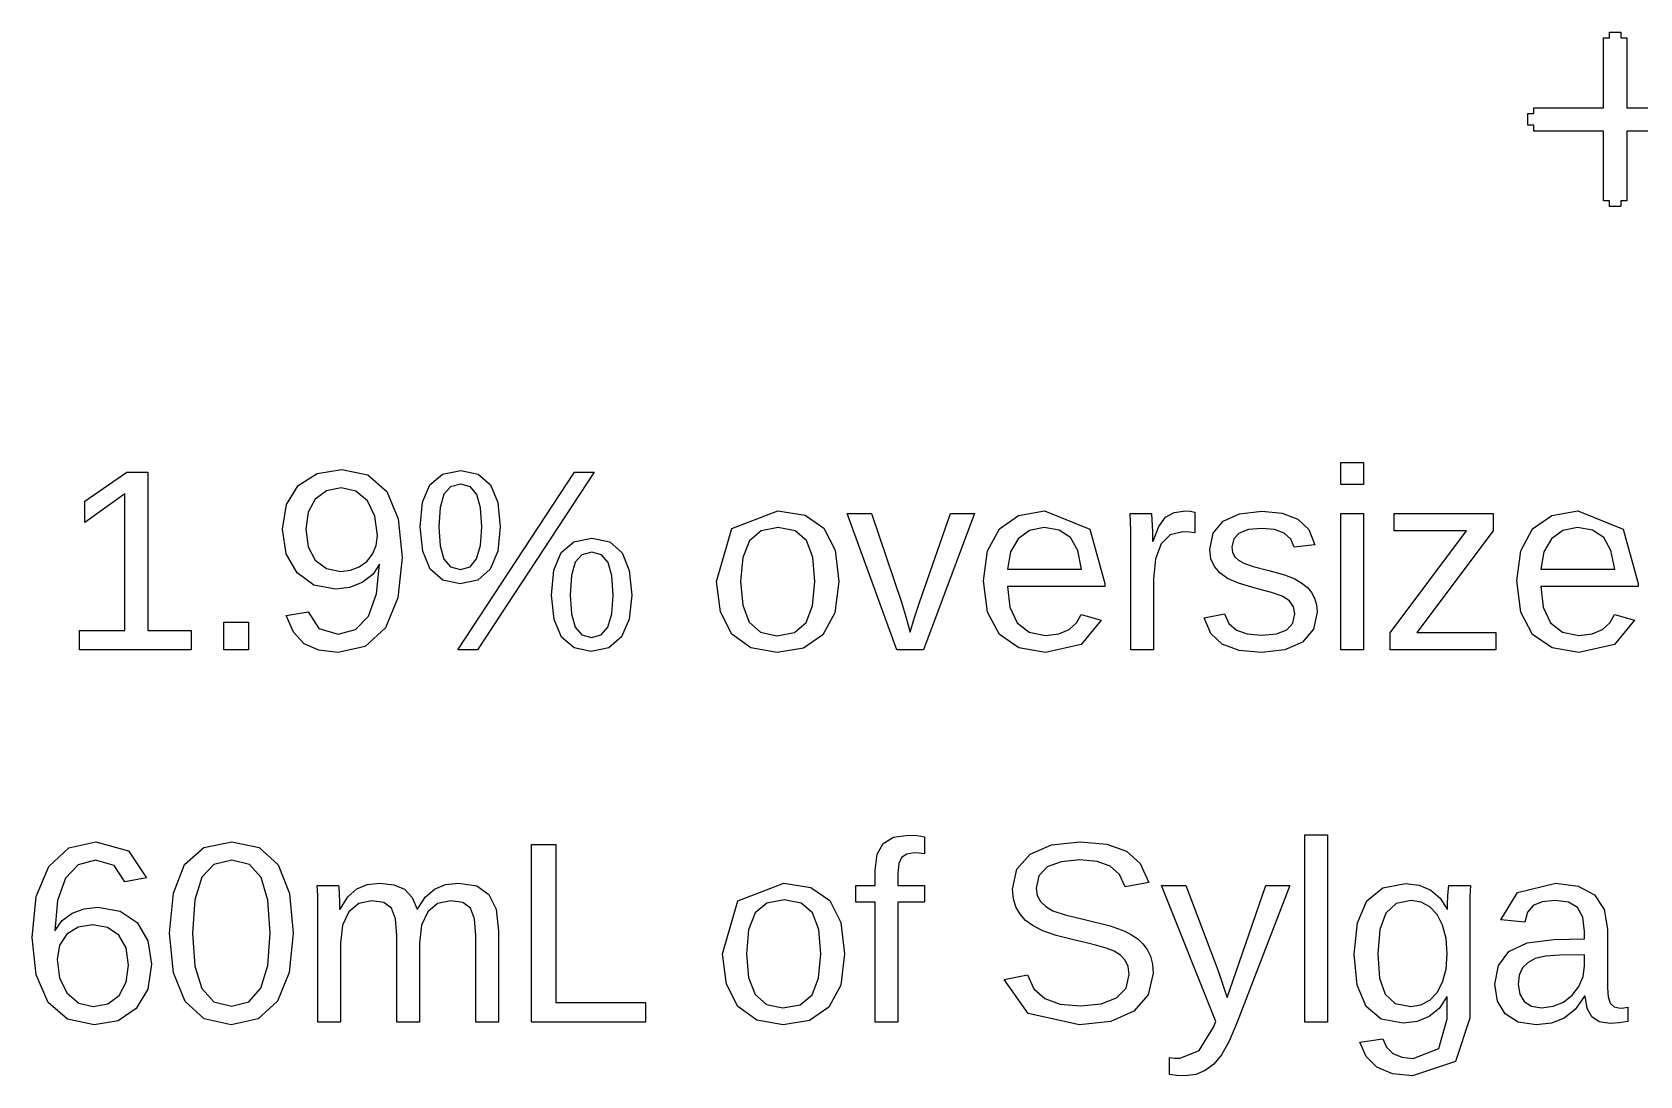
# Model space of a CAD drawing. Extents: x -25 to 122, y -49 to 104.
# Drawn here: x 28.53 to 46.13, y -28.81 to -17.39 of the extents above; entities that cross this region are included whole.
import ezdxf

# ---------------------------------------------------------------- set-up
doc = ezdxf.new("R2010")
doc.units = 0

msp = doc.modelspace()

# ---------------------------------------------------------------- linework, layer by layer
for p, q in [((45.7913, -17.4504), (45.7913, -17.3867)), ((45.7913, -17.3867), (45.9187, -17.3867)), ((45.9187, -17.3867), (45.9187, -17.4504)), ((45.7276, -18.2146), (45.7276, -17.4504)), ((45.7276, -17.4504), (45.7913, -17.4504)), ((45.9187, -17.4504), (45.9824, -17.4504)), ((45.9824, -17.4504), (45.9824, -18.2146)), ((44.8997, -18.4057), (44.8997, -18.2783)), ((44.8997, -18.2783), (44.9634, -18.2783)), ((44.9634, -18.2783), (44.9634, -18.2146)), ((44.9634, -18.2146), (45.7276, -18.2146)), ((45.9824, -18.2146), (46.7466, -18.2146)), ((44.9634, -18.4057), (44.8997, -18.4057)), ((44.9634, -18.4694), (44.9634, -18.4057)), ((45.7276, -18.4694), (44.9634, -18.4694)), ((45.7276, -19.2336), (45.7276, -18.4694)), ((46.7466, -18.4694), (45.9824, -18.4694)), ((45.9824, -18.4694), (45.9824, -19.2336)), ((45.7913, -19.2336), (45.7276, -19.2336)), ((45.7913, -19.2973), (45.7913, -19.2336)), ((45.9187, -19.2973), (45.7913, -19.2973)), ((45.9824, -19.2336), (45.9187, -19.2336)), ((45.9187, -19.2336), (45.9187, -19.2973)), ((42.8516, -22.3384), (42.8516, -22.1007)), ((42.8516, -22.1007), (43.1004, -22.1007)), ((43.1004, -22.1007), (43.1004, -22.3384)), ((29.1067, -22.5208), (29.5669, -22.2043)), ((29.5669, -22.2043), (29.7963, -22.2043)), ((29.7963, -22.2043), (29.7963, -23.9401)), ((31.4438, -22.3501), (31.6487, -22.219)), ((31.6487, -22.219), (31.9206, -22.1753)), ((31.9206, -22.1753), (32.2059, -22.2354)), ((32.2059, -22.2354), (32.4126, -22.4158)), ((32.8045, -22.5345), (32.8843, -22.3418)), ((32.8843, -22.3418), (33.0219, -22.2262)), ((33.0219, -22.2262), (33.2216, -22.1877)), ((33.2216, -22.337), (33.1103, -22.3644)), ((33.1911, -24.1516), (34.4654, -22.2043)), ((33.2216, -22.1877), (33.413, -22.2264)), ((33.328, -22.365), (33.2216, -22.337)), ((34.6823, -22.2043), (33.4054, -24.1516)), ((33.413, -22.2264), (33.5477, -22.3425)), ((33.5477, -22.3425), (33.6275, -22.5353)), ((34.4654, -22.2043), (34.6823, -22.2043)), ((43.1004, -22.3384), (42.8516, -22.3384)), ((29.5461, -22.442), (29.1067, -22.7557)), ((29.5461, -23.9401), (29.5461, -22.442)), ((31.3152, -22.5576), (31.4438, -22.3501)), ((31.629, -22.4994), (31.5512, -22.6433)), ((31.7516, -22.4077), (31.629, -22.4994)), ((31.9123, -22.3771), (31.7516, -22.4077)), ((32.075, -22.4128), (31.9123, -22.3771)), ((32.2011, -22.5201), (32.075, -22.4128)), ((32.4126, -22.4158), (32.538, -22.7167)), ((33.0364, -22.4469), (32.9949, -22.5911)), ((33.1103, -22.3644), (33.0364, -22.4469)), ((33.3985, -22.4489), (33.328, -22.365)), ((33.4378, -22.5937), (33.3985, -22.4489)), ((29.1067, -22.7557), (29.1067, -22.5208)), ((31.2724, -22.8304), (31.3152, -22.5576)), ((31.5512, -22.6433), (31.5253, -22.8304)), ((32.282, -22.6861), (32.2011, -22.5201)), ((32.3089, -22.8981), (32.282, -22.6861)), ((32.7779, -22.8041), (32.8045, -22.5345)), ((32.9949, -22.5911), (32.9811, -22.8041)), ((33.451, -22.8041), (33.4378, -22.5937)), ((33.6275, -22.5353), (33.6541, -22.8041)), ((36.1893, -22.8221), (36.692, -22.6286)), ((36.692, -22.6286), (36.9895, -22.6758)), ((36.9895, -22.6758), (37.1964, -22.8172)), ((37.993, -24.1516), (37.4499, -22.6562)), ((37.4499, -22.6562), (37.7152, -22.6562)), ((37.7152, -22.6562), (38.0441, -23.6292)), ((38.2418, -23.6319), (38.5817, -22.6562)), ((38.8457, -22.6562), (38.2874, -24.1516)), ((38.5817, -22.6562), (38.8457, -22.6562)), ((39.116, -22.8262), (39.3266, -22.678)), ((39.3266, -22.678), (39.6114, -22.6286)), ((39.6114, -22.6286), (40.1059, -22.8273)), ((40.5538, -22.8387), (40.5476, -22.6562)), ((40.5476, -22.6562), (40.7825, -22.6562)), ((40.7825, -22.6562), (40.7908, -22.8597)), ((40.9359, -22.6991), (41.0292, -22.6462)), ((41.0292, -22.6462), (41.1543, -22.6286)), ((41.1543, -22.6286), (41.2044, -22.632)), ((41.2044, -22.632), (41.2552, -22.6424)), ((41.2552, -22.6424), (41.2552, -22.8704)), ((41.5641, -22.7399), (41.7433, -22.6595)), ((41.7433, -22.6595), (41.9891, -22.6327)), ((41.9891, -22.6327), (42.2111, -22.6545)), ((42.2111, -22.6545), (42.3823, -22.7198)), ((42.8516, -24.1516), (42.8516, -22.6562)), ((42.8516, -22.6562), (43.1004, -22.6562)), ((43.1004, -22.6562), (43.1004, -24.1516)), ((43.4381, -22.8483), (43.4381, -22.6562)), ((43.4381, -22.6562), (44.5216, -22.6562)), ((44.5216, -22.6562), (44.5216, -22.8456)), ((44.9522, -22.8262), (45.1628, -22.678)), ((45.1628, -22.678), (45.4476, -22.6286)), ((45.4476, -22.6286), (45.942, -22.8273)), ((31.3118, -23.0981), (31.2724, -22.8304)), ((31.5253, -22.8304), (31.5512, -23.0209)), ((32.538, -22.7167), (32.5798, -23.1385)), ((32.8054, -23.0712), (32.7779, -22.8041)), ((32.9811, -22.8041), (32.9949, -23.0119)), ((33.437, -23.0093), (33.451, -22.8041)), ((33.6541, -22.8041), (33.6266, -23.0695)), ((36.0217, -23.4025), (36.1893, -22.8221)), ((36.508, -22.8482), (36.3804, -22.9554)), ((36.6962, -22.8124), (36.508, -22.8482)), ((36.8819, -22.8475), (36.6962, -22.8124)), ((37.005, -22.9527), (36.8819, -22.8475)), ((37.1964, -22.8172), (37.3177, -23.0579)), ((38.9859, -23.067), (39.116, -22.8262)), ((39.4451, -22.8426), (39.3205, -22.9333)), ((39.6073, -22.8124), (39.4451, -22.8426)), ((39.7721, -22.8395), (39.6073, -22.8124)), ((39.8934, -22.9209), (39.7721, -22.8395)), ((40.1059, -22.8273), (40.2707, -23.4232)), ((40.5559, -23.0045), (40.5538, -22.8387)), ((40.7908, -22.8597), (40.7936, -22.9617)), ((40.7991, -22.9617), (40.863, -22.7999)), ((40.863, -22.7999), (40.9359, -22.6991)), ((41.1225, -22.8566), (40.986, -22.89)), ((41.1971, -22.8601), (41.1225, -22.8566)), ((41.2552, -22.8704), (41.1971, -22.8601)), ((41.4183, -23.0515), (41.4548, -22.8713)), ((41.4548, -22.8713), (41.5641, -22.7399)), ((41.7403, -22.8718), (41.6802, -22.9361)), ((41.8426, -22.8335), (41.7403, -22.8718)), ((41.9891, -22.8207), (41.8426, -22.8335)), ((42.1257, -22.834), (41.9891, -22.8207)), ((42.2316, -22.8739), (42.1257, -22.834)), ((42.3823, -22.7198), (42.5013, -22.8331)), ((42.5013, -22.8331), (42.5668, -22.999)), ((43.3911, -23.9622), (44.2272, -22.8483)), ((44.2272, -22.8483), (43.4381, -22.8483)), ((44.5216, -22.8456), (43.6841, -23.9595)), ((44.8221, -23.067), (44.9522, -22.8262)), ((45.2813, -22.8426), (45.1567, -22.9333)), ((45.4435, -22.8124), (45.2813, -22.8426)), ((45.6083, -22.8395), (45.4435, -22.8124)), ((45.7295, -22.9209), (45.6083, -22.8395)), ((45.942, -22.8273), (46.1068, -23.4232)), ((31.5512, -23.0209), (31.629, -23.1669)), ((32.2557, -23.1026), (32.2956, -23.0066)), ((32.2956, -23.0066), (32.3089, -22.8981)), ((32.9949, -23.0119), (33.0364, -23.1572)), ((33.395, -23.1551), (33.437, -23.0093)), ((34.321, -23.0826), (34.4576, -22.967)), ((34.4576, -22.967), (34.6561, -22.9285)), ((34.6561, -22.9285), (34.8523, -22.9681)), ((34.8523, -22.9681), (34.9878, -23.0867)), ((36.3804, -22.9554), (36.3073, -23.1387)), ((37.074, -23.1353), (37.005, -22.9527)), ((39.3205, -22.9333), (39.2392, -23.0769)), ((39.9732, -23.0613), (39.8934, -22.9209)), ((40.5559, -24.1516), (40.5559, -23.0045)), ((40.7936, -22.9617), (40.7991, -22.9617)), ((40.8862, -22.99), (40.825, -23.1522)), ((40.986, -22.89), (40.8862, -22.99)), ((41.6802, -22.9361), (41.6602, -23.0266)), ((41.6602, -23.0266), (41.6685, -23.0847)), ((42.3047, -22.9387), (42.2316, -22.8739)), ((42.3429, -23.0266), (42.3047, -22.9387)), ((42.5668, -22.999), (42.3429, -23.0266)), ((45.1567, -22.9333), (45.0753, -23.0769)), ((45.8094, -23.0613), (45.7295, -22.9209)), ((31.4299, -23.3072), (31.3118, -23.0981)), ((31.629, -23.1669), (31.7509, -23.2597)), ((32.1099, -23.2415), (32.1926, -23.1823)), ((32.1926, -23.1823), (32.2557, -23.1026)), ((32.3338, -23.2118), (32.2588, -23.3239)), ((32.3003, -23.5383), (32.3338, -23.2118)), ((32.5798, -23.1385), (32.534, -23.5822)), ((32.8878, -23.2671), (32.8054, -23.0712)), ((33.0364, -23.1572), (33.1096, -23.2427)), ((33.323, -23.2422), (33.395, -23.1551)), ((33.6266, -23.0695), (33.5443, -23.2657)), ((34.2417, -23.2769), (34.321, -23.0826)), ((34.4743, -23.1911), (34.4324, -23.3358)), ((34.5478, -23.1092), (34.4743, -23.1911)), ((34.6561, -23.0819), (34.5478, -23.1092)), ((34.7637, -23.1097), (34.6561, -23.0819)), ((34.8351, -23.1931), (34.7637, -23.1097)), ((34.875, -23.3384), (34.8351, -23.1931)), ((34.9878, -23.0867), (35.0665, -23.2821)), ((36.3073, -23.1387), (36.2829, -23.4025)), ((37.0969, -23.4025), (37.074, -23.1353)), ((37.3177, -23.0579), (37.3582, -23.4025)), ((38.9426, -23.3942), (38.9859, -23.067)), ((39.2392, -23.0769), (39.2065, -23.2657)), ((40.0136, -23.2657), (39.9732, -23.0613)), ((40.825, -23.1522), (40.8046, -23.3721)), ((41.4311, -23.1534), (41.4183, -23.0515)), ((41.4695, -23.2381), (41.4311, -23.1534)), ((41.6685, -23.0847), (41.6933, -23.1317)), ((41.6933, -23.1317), (41.7345, -23.17)), ((41.7345, -23.17), (41.7915, -23.2021)), ((41.7915, -23.2021), (41.8924, -23.2367)), ((44.7787, -23.3942), (44.8221, -23.067)), ((45.0753, -23.0769), (45.0427, -23.2657)), ((45.8498, -23.2657), (45.8094, -23.0613)), ((31.6137, -23.4419), (31.4299, -23.3072)), ((31.7509, -23.2597), (31.9095, -23.2906)), ((31.9095, -23.2906), (32.0135, -23.2783)), ((32.0135, -23.2783), (32.1099, -23.2415)), ((32.2588, -23.3239), (32.1445, -23.4115)), ((33.0248, -23.3873), (32.8878, -23.2671)), ((33.216, -23.4274), (33.0248, -23.3873)), ((33.1096, -23.2427), (33.2188, -23.2712)), ((33.4073, -23.387), (33.216, -23.4274)), ((33.2188, -23.2712), (33.323, -23.2422)), ((33.5443, -23.2657), (33.4073, -23.387)), ((34.2152, -23.5518), (34.2417, -23.2769)), ((34.4324, -23.3358), (34.4184, -23.5518)), ((34.8883, -23.5518), (34.875, -23.3384)), ((35.0665, -23.2821), (35.0928, -23.5518)), ((38.9859, -23.7359), (38.9426, -23.3942)), ((39.2065, -23.2657), (40.0136, -23.2657)), ((40.8046, -23.3721), (40.8046, -24.1516)), ((41.5304, -23.3084), (41.4695, -23.2381)), ((41.6111, -23.3673), (41.5304, -23.3084)), ((41.7326, -23.421), (41.6111, -23.3673)), ((41.8924, -23.2367), (42.0651, -23.2823)), ((42.0651, -23.2823), (42.2351, -23.3301)), ((42.2351, -23.3301), (42.3498, -23.3742)), ((42.3498, -23.3742), (42.4277, -23.4186)), ((44.8221, -23.7359), (44.7787, -23.3942)), ((45.0427, -23.2657), (45.8498, -23.2657)), ((31.8501, -23.4868), (31.6137, -23.4419)), ((32.0038, -23.468), (31.8501, -23.4868)), ((32.1445, -23.4115), (32.0038, -23.468)), ((32.2108, -23.7798), (32.3003, -23.5383)), ((34.2427, -23.8197), (34.2152, -23.5518)), ((34.4184, -23.5518), (34.432, -23.7575)), ((34.8741, -23.7558), (34.8883, -23.5518)), ((35.0928, -23.5518), (35.0648, -23.8145)), ((36.0635, -23.7354), (36.0217, -23.4025)), ((36.2829, -23.4025), (36.3069, -23.6615)), ((37.0729, -23.6675), (37.0969, -23.4025)), ((37.3582, -23.4025), (37.315, -23.7449)), ((40.2707, -23.4564), (39.2037, -23.4564)), ((39.2037, -23.4564), (39.2303, -23.6841)), ((40.2707, -23.4232), (40.2707, -23.4564)), ((41.9159, -23.4758), (41.7326, -23.421)), ((42.0941, -23.5227), (41.9159, -23.4758)), ((42.2109, -23.5635), (42.0941, -23.5227)), ((42.2904, -23.614), (42.2109, -23.5635)), ((42.4277, -23.4186), (42.4873, -23.4675)), ((42.4873, -23.4675), (42.5321, -23.5226)), ((42.5321, -23.5226), (42.5654, -23.5856)), ((46.1068, -23.4564), (45.0399, -23.4564)), ((45.0399, -23.4564), (45.0665, -23.6841)), ((46.1068, -23.4232), (46.1068, -23.4564)), ((31.3125, -23.7729), (31.5502, -23.7356)), ((31.5502, -23.7356), (31.6697, -23.918)), ((32.534, -23.5822), (32.3967, -23.9097)), ((36.1889, -23.9795), (36.0635, -23.7354)), ((36.3069, -23.6615), (36.379, -23.8468)), ((37.0009, -23.8517), (37.0729, -23.6675)), ((37.315, -23.7449), (37.1854, -23.9871)), ((38.0441, -23.6292), (38.077, -23.7387)), ((38.077, -23.7387), (38.1395, -23.9567)), ((38.1879, -23.795), (38.2418, -23.6319)), ((39.116, -23.9816), (38.9859, -23.7359)), ((39.2303, -23.6841), (39.3101, -23.8531)), ((42.336, -23.6775), (42.2904, -23.614)), ((42.3512, -23.7577), (42.336, -23.6775)), ((42.593, -23.7383), (42.5531, -23.9256)), ((42.5654, -23.5856), (42.5861, -23.6573)), ((42.5861, -23.6573), (42.593, -23.7383)), ((44.9522, -23.9816), (44.8221, -23.7359)), ((45.0665, -23.6841), (45.1463, -23.8531)), ((30.6302, -24.1516), (30.6302, -23.8489)), ((30.6302, -23.8489), (30.8997, -23.8489)), ((30.8997, -23.8489), (30.8997, -24.1516)), ((31.3914, -23.9576), (31.3125, -23.7729)), ((31.6697, -23.918), (31.8791, -23.9788)), ((32.0691, -23.929), (32.2108, -23.7798)), ((32.3967, -23.9097), (32.1747, -24.1118)), ((34.3251, -24.0127), (34.2427, -23.8197)), ((34.432, -23.7575), (34.473, -23.9021)), ((34.473, -23.9021), (34.5454, -23.9876)), ((34.7587, -23.9873), (34.8316, -23.9007)), ((34.8316, -23.9007), (34.8741, -23.7558)), ((35.0648, -23.8145), (34.9809, -24.0085)), ((36.379, -23.8468), (36.5025, -23.9583)), ((36.8729, -23.9595), (37.0009, -23.8517)), ((38.1395, -23.9567), (38.1879, -23.795)), ((39.3101, -23.8531), (39.4411, -23.9577)), ((39.8802, -23.9277), (39.962, -23.8541)), ((39.962, -23.8541), (40.0122, -23.7632)), ((40.2306, -23.8254), (40.0112, -24.0907)), ((40.0122, -23.7632), (40.2306, -23.8254)), ((41.3589, -23.8005), (41.5786, -23.7577)), ((41.4309, -23.9697), (41.3589, -23.8005)), ((41.5786, -23.7577), (41.6274, -23.8618)), ((41.6274, -23.8618), (41.7099, -23.9339)), ((42.2634, -23.9318), (42.3293, -23.8593)), ((42.3293, -23.8593), (42.3512, -23.7577)), ((42.5531, -23.9256), (42.4334, -24.0645)), ((45.1463, -23.8531), (45.2773, -23.9577)), ((45.7164, -23.9277), (45.7981, -23.8541)), ((45.7981, -23.8541), (45.8484, -23.7632)), ((46.0668, -23.8254), (45.8474, -24.0907)), ((45.8484, -23.7632), (46.0668, -23.8254)), ((29.05, -24.1516), (29.05, -23.9401)), ((29.05, -23.9401), (29.5461, -23.9401)), ((29.7963, -23.9401), (30.2703, -23.9401)), ((30.2703, -23.9401), (30.2703, -24.1516)), ((31.5094, -24.0831), (31.3914, -23.9576)), ((31.6696, -24.1552), (31.5094, -24.0831)), ((31.8791, -23.9788), (32.0691, -23.929)), ((34.4614, -24.1293), (34.3251, -24.0127)), ((34.5454, -23.9876), (34.6533, -24.0161)), ((34.6533, -24.0161), (34.7587, -23.9873)), ((34.9809, -24.0085), (34.8423, -24.1282)), ((36.3963, -24.1293), (36.1889, -23.9795)), ((36.5025, -23.9583), (36.6809, -23.9954)), ((36.6809, -23.9954), (36.8729, -23.9595)), ((37.1854, -23.9871), (36.9736, -24.1312)), ((39.329, -24.1298), (39.116, -23.9816)), ((39.4411, -23.9577), (39.6211, -23.9926)), ((39.6211, -23.9926), (39.7667, -23.9764)), ((40.0112, -24.0907), (39.6211, -24.1792)), ((39.7667, -23.9764), (39.8802, -23.9277)), ((41.5558, -24.0873), (41.4309, -23.9697)), ((41.7391, -24.1562), (41.5558, -24.0873)), ((41.7099, -23.9339), (41.8288, -23.9759)), ((41.8288, -23.9759), (41.9863, -23.9899)), ((41.9863, -23.9899), (42.1503, -23.9754)), ((42.1503, -23.9754), (42.2634, -23.9318)), ((42.4334, -24.0645), (42.2418, -24.1505)), ((43.3911, -24.1516), (43.3911, -23.9622)), ((43.6841, -23.9595), (44.5506, -23.9595)), ((44.5506, -23.9595), (44.5506, -24.1516)), ((45.1652, -24.1298), (44.9522, -23.9816)), ((45.2773, -23.9577), (45.4573, -23.9926)), ((45.4573, -23.9926), (45.6029, -23.9764)), ((45.8474, -24.0907), (45.4573, -24.1792)), ((45.6029, -23.9764), (45.7164, -23.9277)), ((30.2703, -24.1516), (29.05, -24.1516)), ((30.8997, -24.1516), (30.6302, -24.1516)), ((31.875, -24.1792), (31.6696, -24.1552)), ((32.1747, -24.1118), (31.875, -24.1792)), ((33.4054, -24.1516), (33.1911, -24.1516)), ((34.6506, -24.1682), (34.4614, -24.1293)), ((34.8423, -24.1282), (34.6506, -24.1682)), ((36.6837, -24.1792), (36.3963, -24.1293)), ((36.9736, -24.1312), (36.6837, -24.1792)), ((38.2874, -24.1516), (37.993, -24.1516)), ((39.6211, -24.1792), (39.329, -24.1298)), ((40.8046, -24.1516), (40.5559, -24.1516)), ((41.9863, -24.1792), (41.7391, -24.1562)), ((42.2418, -24.1505), (41.9863, -24.1792)), ((43.1004, -24.1516), (42.8516, -24.1516)), ((44.5506, -24.1516), (43.3911, -24.1516)), ((45.4573, -24.1792), (45.1652, -24.1298)), ((37.845, -26.2693), (37.9587, -26.2019)), ((37.9587, -26.2019), (38.12, -26.1794)), ((38.12, -26.1794), (38.2157, -26.1836)), ((38.2157, -26.1836), (38.2955, -26.196)), ((38.2955, -26.196), (38.2955, -26.3853)), ((42.4575, -28.2276), (42.4575, -26.1767)), ((42.4575, -26.1767), (42.7063, -26.1767)), ((42.7063, -26.1767), (42.7063, -28.2276)), ((28.7125, -26.5222), (28.9319, -26.319)), ((28.9319, -26.319), (29.228, -26.2513)), ((29.228, -26.2513), (29.5873, -26.3504)), ((29.5873, -26.3504), (29.7835, -26.6479)), ((30.1994, -26.5014), (30.4106, -26.3138)), ((30.4106, -26.3138), (30.7169, -26.2513)), ((30.7169, -26.2513), (31.0159, -26.3145)), ((31.0159, -26.3145), (31.2248, -26.5042)), ((33.9971, -28.2276), (33.9971, -26.2803)), ((33.9971, -26.2803), (34.2611, -26.2803)), ((34.2611, -26.2803), (34.2611, -28.012)), ((37.7551, -26.5636), (37.7776, -26.3878)), ((37.7776, -26.3878), (37.845, -26.2693)), ((38.1027, -26.3864), (38.0467, -26.4227)), ((38.185, -26.3743), (38.1027, -26.3864)), ((38.2368, -26.377), (38.185, -26.3743)), ((38.2955, -26.3853), (38.2368, -26.377)), ((39.3086, -26.5508), (39.4521, -26.3867)), ((39.4521, -26.3867), (39.6848, -26.2851)), ((39.6848, -26.2851), (40.0001, -26.2513)), ((40.0001, -26.2513), (40.2928, -26.2767)), ((40.2928, -26.2767), (40.5073, -26.3529)), ((40.5073, -26.3529), (40.6566, -26.4902)), ((28.5767, -26.8518), (28.7125, -26.5222)), ((29.0364, -26.5027), (28.8956, -26.6514)), ((29.2252, -26.4531), (29.0364, -26.5027)), ((29.429, -26.5125), (29.2252, -26.4531)), ((29.5458, -26.6908), (29.429, -26.5125)), ((30.0765, -26.8145), (30.1994, -26.5014)), ((30.5198, -26.4997), (30.3873, -26.6396)), ((30.7169, -26.4531), (30.5198, -26.4997)), ((30.9092, -26.5004), (30.7169, -26.4531)), ((31.0382, -26.6424), (30.9092, -26.5004)), ((31.2248, -26.5042), (31.3476, -26.8179)), ((37.7551, -26.7322), (37.7551, -26.5636)), ((38.0146, -26.4907), (38.0039, -26.5982)), ((38.0467, -26.4227), (38.0146, -26.4907)), ((39.2607, -26.7723), (39.3086, -26.5508)), ((39.6408, -26.5277), (39.5485, -26.6241)), ((39.7914, -26.4697), (39.6408, -26.5277)), ((39.9973, -26.4503), (39.7914, -26.4697)), ((40.187, -26.4677), (39.9973, -26.4503)), ((40.3304, -26.5201), (40.187, -26.4677)), ((40.4313, -26.6111), (40.3304, -26.5201)), ((40.6566, -26.4902), (40.7533, -26.6991)), ((28.8956, -26.6514), (28.808, -26.8941)), ((29.7835, -26.6479), (29.5458, -26.6908)), ((30.3873, -26.6396), (30.3121, -26.8863)), ((31.1113, -26.8898), (31.0382, -26.6424)), ((31.6565, -26.8411), (31.6503, -26.7322)), ((31.6503, -26.7322), (31.8852, -26.7322)), ((31.8852, -26.7322), (31.8866, -26.745)), ((32.0842, -26.7668), (32.1993, -26.7202)), ((32.1993, -26.7202), (32.3371, -26.7046)), ((32.3371, -26.7046), (32.4893, -26.7215)), ((32.4893, -26.7215), (32.6059, -26.7723)), ((32.9349, -26.7709), (33.0563, -26.7212)), ((33.0563, -26.7212), (33.2009, -26.7046)), ((33.2009, -26.7046), (33.3966, -26.7353)), ((33.3966, -26.7353), (33.5305, -26.8276)), ((36.2541, -26.8981), (36.7568, -26.7046)), ((36.7568, -26.7046), (37.0543, -26.7518)), ((37.5451, -26.9133), (37.5451, -26.7322)), ((37.5451, -26.7322), (37.7551, -26.7322)), ((38.0039, -26.5982), (38.0039, -26.7322)), ((38.0039, -26.7322), (38.2955, -26.7322)), ((38.2955, -26.7322), (38.2955, -26.9133)), ((39.5485, -26.6241), (39.5178, -26.7585)), ((40.4935, -26.7447), (40.4313, -26.6111)), ((40.7533, -26.6991), (40.4935, -26.7447)), ((41.4845, -28.2206), (40.8916, -26.7322)), ((40.8916, -26.7322), (41.157, -26.7322)), ((41.157, -26.7322), (41.472, -27.5587)), ((41.7042, -27.6844), (42.0318, -26.7322)), ((42.2944, -26.7322), (41.7194, -28.2276)), ((42.0318, -26.7322), (42.2944, -26.7322)), ((43.3137, -26.7559), (43.5609, -26.7087)), ((43.5609, -26.7087), (43.7093, -26.7269)), ((43.7093, -26.7269), (43.8366, -26.7813)), ((44.0308, -26.7651), (44.0363, -26.7322)), ((44.0363, -26.7322), (44.2726, -26.7322)), ((44.2726, -26.7322), (44.2664, -26.847)), ((44.7866, -26.8055), (45.2046, -26.7046)), ((45.2046, -26.7046), (45.4517, -26.7369)), ((45.4517, -26.7369), (45.6289, -26.8338)), ((28.5314, -27.2989), (28.5767, -26.8518)), ((28.808, -26.8941), (28.7788, -27.2256)), ((30.0356, -27.2533), (30.0765, -26.8145)), ((30.3121, -26.8863), (30.2871, -27.2533)), ((31.1357, -27.2533), (31.1113, -26.8898)), ((31.3476, -26.8179), (31.3886, -27.2533)), ((31.6586, -27.0515), (31.6565, -26.8411)), ((31.8866, -26.745), (31.888, -26.7695)), ((31.888, -26.7695), (31.8895, -26.8022)), ((31.8895, -26.8022), (31.8914, -26.8393)), ((31.8914, -26.8393), (31.8937, -26.8962)), ((31.8937, -26.8962), (31.8963, -26.9879)), ((31.9004, -26.9879), (31.9865, -26.8532)), ((31.9865, -26.8532), (32.0842, -26.7668)), ((32.2501, -26.8967), (32.1077, -26.9271)), ((32.381, -26.9174), (32.2501, -26.8967)), ((32.4643, -26.9796), (32.381, -26.9174)), ((32.6059, -26.7723), (32.6897, -26.8601)), ((32.6897, -26.8601), (32.7435, -26.9879)), ((32.7476, -26.9879), (32.8331, -26.8584)), ((32.8331, -26.8584), (32.9349, -26.7709)), ((33.1138, -26.8967), (32.9689, -26.9269)), ((33.2448, -26.9174), (33.1138, -26.8967)), ((33.328, -26.9796), (33.2448, -26.9174)), ((33.5305, -26.8276), (33.6077, -26.99)), ((36.0865, -27.4785), (36.2541, -26.8981)), ((36.761, -26.8884), (36.5728, -26.9242)), ((36.9467, -26.9235), (36.761, -26.8884)), ((37.0543, -26.7518), (37.2612, -26.8932)), ((37.2612, -26.8932), (37.3825, -27.1339)), ((37.7551, -26.9133), (37.5451, -26.9133)), ((37.7551, -28.2276), (37.7551, -26.9133)), ((38.2955, -26.9133), (38.0039, -26.9133)), ((38.0039, -26.9133), (38.0039, -28.2276)), ((39.2699, -26.8753), (39.2607, -26.7723)), ((39.2973, -26.9658), (39.2699, -26.8753)), ((39.5178, -26.7585), (39.5297, -26.8405)), ((39.5297, -26.8405), (39.5654, -26.9071)), ((39.5654, -26.9071), (39.6237, -26.9613)), ((43.0345, -27.138), (43.1387, -26.8974)), ((43.1387, -26.8974), (43.3137, -26.7559)), ((43.6217, -26.8939), (43.4569, -26.9285)), ((43.7304, -26.9114), (43.6217, -26.8939)), ((43.8269, -26.9637), (43.7304, -26.9114)), ((43.8366, -26.7813), (43.9401, -26.8692)), ((43.9401, -26.8692), (44.017, -26.9879)), ((44.0211, -26.9312), (44.0253, -26.8442)), ((44.0253, -26.8442), (44.0308, -26.7651)), ((44.2664, -26.847), (44.2643, -27.0418)), ((44.6048, -27.1081), (44.7866, -26.8055)), ((45.0547, -26.9081), (44.9559, -26.9506)), ((45.1991, -26.8939), (45.0547, -26.9081)), ((45.3428, -26.9136), (45.1991, -26.8939)), ((45.4423, -26.9727), (45.3428, -26.9136)), ((45.6289, -26.8338), (45.7357, -26.9919)), ((28.8604, -27.1149), (28.9695, -27.0342)), ((28.9695, -27.0342), (29.1015, -26.985)), ((29.1015, -26.985), (29.2515, -26.9686)), ((29.2515, -26.9686), (29.4931, -27.0107)), ((29.4931, -27.0107), (29.6792, -27.1372)), ((31.6586, -28.2276), (31.6586, -27.0515)), ((31.8963, -26.9879), (31.9004, -26.9879)), ((31.9986, -27.0183), (31.9291, -27.1648)), ((32.1077, -26.9271), (31.9986, -27.0183)), ((32.5089, -27.0961), (32.4643, -26.9796)), ((32.7435, -26.9879), (32.7476, -26.9879)), ((32.8602, -27.0176), (32.7924, -27.1639)), ((32.9689, -26.9269), (32.8602, -27.0176)), ((33.3726, -27.0961), (33.328, -26.9796)), ((33.6077, -26.99), (33.6335, -27.2311)), ((36.4452, -27.0314), (36.3721, -27.2147)), ((36.5728, -26.9242), (36.4452, -27.0314)), ((37.0698, -27.0287), (36.9467, -26.9235)), ((37.1388, -27.2113), (37.0698, -27.0287)), ((39.3421, -27.0447), (39.2973, -26.9658)), ((39.4031, -27.113), (39.3421, -27.0447)), ((39.6237, -26.9613), (39.703, -27.0066)), ((39.703, -27.0066), (39.8374, -27.052)), ((39.8374, -27.052), (40.0609, -27.1068)), ((43.3439, -27.0321), (43.2786, -27.2132)), ((43.4569, -26.9285), (43.3439, -27.0321)), ((43.9073, -27.0491), (43.8269, -26.9637)), ((43.9672, -27.1655), (43.9073, -27.0491)), ((44.017, -26.9879), (44.0197, -26.9879)), ((44.0197, -26.9879), (44.0211, -26.9312)), ((44.2643, -27.0418), (44.2643, -28.1847)), ((44.8951, -27.0242), (44.8647, -27.1316)), ((44.9559, -26.9506), (44.8951, -27.0242)), ((45.5004, -27.0774), (45.4423, -26.9727)), ((45.5197, -27.2339), (45.5004, -27.0774)), ((45.7357, -26.9919), (45.7712, -27.2076)), ((28.7788, -27.2256), (28.8604, -27.1149)), ((28.9108, -27.2622), (28.8305, -27.383)), ((29.0347, -27.1861), (28.9108, -27.2622)), ((29.192, -27.1607), (29.0347, -27.1861)), ((29.3569, -27.1893), (29.192, -27.1607)), ((29.4809, -27.2754), (29.3569, -27.1893)), ((29.6792, -27.1372), (29.7979, -27.3348)), ((30.0777, -27.6851), (30.0356, -27.2533)), ((30.2871, -27.2533), (30.3125, -27.6122)), ((31.1101, -27.607), (31.1357, -27.2533)), ((31.3886, -27.2533), (31.3456, -27.6834)), ((31.9291, -27.1648), (31.906, -27.3611)), ((32.5237, -27.2795), (32.5089, -27.0961)), ((32.7924, -27.1639), (32.7697, -27.3611)), ((33.3875, -27.2795), (33.3726, -27.0961)), ((33.6335, -27.2311), (33.6335, -28.2276)), ((36.3721, -27.2147), (36.3477, -27.4785)), ((37.1617, -27.4785), (37.1388, -27.2113)), ((37.3825, -27.1339), (37.423, -27.4785)), ((39.4848, -27.1729), (39.4031, -27.113)), ((39.5917, -27.227), (39.4848, -27.1729)), ((39.7391, -27.2781), (39.5917, -27.227)), ((40.0609, -27.1068), (40.1506, -27.1277)), ((40.1506, -27.1277), (40.2399, -27.1489)), ((40.2399, -27.1489), (40.3271, -27.1724)), ((40.3271, -27.1724), (40.4106, -27.2)), ((40.4106, -27.2), (40.4895, -27.2323)), ((40.4895, -27.2323), (40.5633, -27.2698)), ((40.5633, -27.2698), (40.6298, -27.3144)), ((42.9998, -27.4827), (43.0345, -27.138)), ((43.2786, -27.2132), (43.2569, -27.4799)), ((44.0045, -27.3101), (43.9672, -27.1655)), ((44.8647, -27.1316), (44.6048, -27.1081)), ((45.5197, -27.3154), (45.5197, -27.2339)), ((45.7712, -27.2076), (45.7712, -27.8516)), ((28.575, -27.7104), (28.5314, -27.2989)), ((28.8305, -27.383), (28.8037, -27.5421)), ((29.5586, -27.4143), (29.4809, -27.2754)), ((29.5845, -27.6015), (29.5586, -27.4143)), ((29.7979, -27.3348), (29.8374, -27.5904)), ((31.906, -27.3611), (31.906, -28.2276)), ((32.5237, -28.2276), (32.5237, -27.2795)), ((32.7697, -27.3611), (32.7697, -28.2276)), ((33.3875, -28.2276), (33.3875, -27.2795)), ((39.9421, -27.3293), (39.7391, -27.2781)), ((40.0689, -27.3586), (39.9421, -27.3293)), ((40.1839, -27.3859), (40.0689, -27.3586)), ((40.2855, -27.4153), (40.1839, -27.3859)), ((40.3719, -27.4509), (40.2855, -27.4153)), ((40.6298, -27.3144), (40.687, -27.368)), ((40.687, -27.368), (40.7338, -27.4312)), ((40.7338, -27.4312), (40.7692, -27.5048)), ((44.017, -27.4799), (44.0045, -27.3101)), ((44.6912, -27.4536), (44.8907, -27.3583)), ((44.8907, -27.3583), (45.1839, -27.321)), ((45.1839, -27.321), (45.5197, -27.3154)), ((28.8037, -27.5421), (28.8315, -27.7469)), ((29.559, -27.7903), (29.5845, -27.6015)), ((29.8374, -27.5904), (29.7956, -27.8662)), ((30.3125, -27.6122), (30.3887, -27.8599)), ((31.0334, -27.8558), (31.1101, -27.607)), ((36.1283, -27.8114), (36.0865, -27.4785)), ((36.3477, -27.4785), (36.3717, -27.7375)), ((37.1377, -27.7435), (37.1617, -27.4785)), ((37.423, -27.4785), (37.3798, -27.8209)), ((40.4418, -27.4948), (40.3719, -27.4509)), ((40.4942, -27.549), (40.4418, -27.4948)), ((40.5268, -27.6174), (40.4942, -27.549)), ((40.5377, -27.7038), (40.5268, -27.6174)), ((40.7692, -27.5048), (40.7915, -27.5904)), ((40.7915, -27.5904), (40.7989, -27.69)), ((41.472, -27.5587), (41.4886, -27.605)), ((41.4886, -27.605), (41.509, -27.6635)), ((43.0321, -27.8216), (42.9998, -27.4827)), ((43.2569, -27.4799), (43.2772, -27.7435)), ((44.0045, -27.6459), (44.017, -27.4799)), ((44.5385, -27.8102), (44.5767, -27.605)), ((44.5767, -27.605), (44.6912, -27.4536)), ((44.9014, -27.5732), (44.8425, -27.6333)), ((44.9814, -27.531), (44.9014, -27.5732)), ((45.0932, -27.5055), (44.9814, -27.531)), ((45.2475, -27.4951), (45.0932, -27.5055)), ((45.5197, -27.4896), (45.2475, -27.4951)), ((45.5043, -27.7257), (45.5197, -27.6125)), ((45.5197, -27.6125), (45.5197, -27.4896)), ((28.7056, -28.0106), (28.575, -27.7104)), ((28.8315, -27.7469), (28.9149, -27.9111)), ((29.4823, -27.9339), (29.559, -27.7903)), ((30.2042, -27.9995), (30.0777, -27.6851)), ((31.3456, -27.6834), (31.2165, -27.9981)), ((36.3717, -27.7375), (36.4438, -27.9228)), ((37.0657, -27.9277), (37.1377, -27.7435)), ((39.1695, -27.7604), (39.4252, -27.7093)), ((39.4324, -28.1315), (39.1695, -27.7604)), ((39.4252, -27.7093), (39.4943, -27.8615)), ((40.503, -27.8532), (40.5377, -27.7038)), ((40.7989, -27.69), (40.7462, -27.929)), ((41.509, -27.6635), (41.5508, -27.7853)), ((41.5508, -27.7853), (41.5913, -27.9048)), ((41.6075, -27.9567), (41.7042, -27.6844)), ((43.2772, -27.7435), (43.3384, -27.9208)), ((43.9071, -27.9016), (43.9672, -27.7874)), ((43.9672, -27.7874), (44.0045, -27.6459)), ((44.8063, -27.7131), (44.7942, -27.8143)), ((44.8425, -27.6333), (44.8063, -27.7131)), ((45.4582, -27.8358), (45.5043, -27.7257)), ((28.9149, -27.9111), (29.0419, -28.0189)), ((29.3606, -28.0246), (29.4823, -27.9339)), ((29.7956, -27.8662), (29.6702, -28.0769)), ((30.3887, -27.8599), (30.5201, -28.004)), ((30.9017, -28.003), (31.0334, -27.8558)), ((36.2538, -28.0555), (36.1283, -27.8114)), ((36.4438, -27.9228), (36.5673, -28.0342)), ((36.9377, -28.0355), (37.0657, -27.9277)), ((37.3798, -27.8209), (37.2502, -28.0631)), ((39.4943, -27.8615), (39.6131, -27.967)), ((39.6131, -27.967), (39.7828, -28.0287)), ((40.2307, -28.0273), (40.3988, -27.9615)), ((40.3988, -27.9615), (40.503, -27.8532)), ((40.7462, -27.929), (40.5882, -28.1073)), ((41.5913, -27.9048), (41.6075, -27.9567)), ((43.129, -28.0562), (43.0321, -27.8216)), ((43.3384, -27.9208), (43.449, -28.0213)), ((43.8262, -27.9857), (43.9071, -27.9016)), ((44.0142, -27.9498), (43.9306, -28.0757)), ((44.017, -27.9498), (44.0142, -27.9498)), ((44.017, -28.1902), (44.017, -27.9498)), ((44.5668, -27.9954), (44.5385, -27.8102)), ((44.7942, -27.8143), (44.8106, -27.9221)), ((44.8106, -27.9221), (44.8598, -28.0023)), ((45.2903, -28.0064), (45.3855, -27.9327)), ((45.3855, -27.9327), (45.4582, -27.8358)), ((45.5197, -27.9415), (45.4166, -28.0878)), ((45.528, -27.9415), (45.5197, -27.9415)), ((45.55, -28.0757), (45.528, -27.9415)), ((45.7712, -27.8516), (45.7785, -27.9486)), ((45.7785, -27.9486), (45.8003, -28.0182)), ((28.9184, -28.194), (28.7056, -28.0106)), ((29.0419, -28.0189), (29.2003, -28.0548)), ((29.2003, -28.0548), (29.3606, -28.0246)), ((29.6702, -28.0769), (29.4712, -28.2106)), ((30.4146, -28.1913), (30.2042, -27.9995)), ((30.5201, -28.004), (30.7114, -28.052)), ((30.7114, -28.052), (30.9017, -28.003)), ((31.2165, -27.9981), (31.0035, -28.1909)), ((34.2611, -28.012), (35.2451, -28.012)), ((35.2451, -28.012), (35.2451, -28.2276)), ((36.4611, -28.2053), (36.2538, -28.0555)), ((36.5673, -28.0342), (36.7458, -28.0714)), ((36.7458, -28.0714), (36.9377, -28.0355)), ((37.2502, -28.0631), (37.0384, -28.2072)), ((39.9946, -28.2552), (39.4324, -28.1315)), ((39.7828, -28.0287), (40.0042, -28.0493)), ((40.0042, -28.0493), (40.2307, -28.0273)), ((40.5882, -28.1073), (40.3344, -28.2182)), ((43.2947, -28.193), (43.129, -28.0562)), ((43.449, -28.0213), (43.6176, -28.0548)), ((43.6176, -28.0548), (43.7285, -28.0375)), ((43.7285, -28.0375), (43.8262, -27.9857)), ((43.9306, -28.0757), (43.8207, -28.1661)), ((44.6518, -28.1363), (44.5668, -27.9954)), ((44.7931, -28.2255), (44.6518, -28.1363)), ((44.8598, -28.0023), (44.9395, -28.052)), ((44.9395, -28.052), (45.0471, -28.0686)), ((45.0471, -28.0686), (45.1763, -28.0531)), ((45.1763, -28.0531), (45.2903, -28.0064)), ((45.4166, -28.0878), (45.2979, -28.184)), ((45.5992, -28.1688), (45.55, -28.0757)), ((45.8003, -28.0182), (45.8424, -28.0602)), ((45.8424, -28.0602), (45.9108, -28.0742)), ((45.9108, -28.0742), (45.9492, -28.0717)), ((45.9492, -28.0717), (45.9924, -28.0645)), ((45.9924, -28.0645), (45.9924, -28.2193)), ((29.2086, -28.2552), (28.9184, -28.194)), ((29.4712, -28.2106), (29.2086, -28.2552)), ((30.7086, -28.2552), (30.4146, -28.1913)), ((31.0035, -28.1909), (30.7086, -28.2552)), ((31.906, -28.2276), (31.6586, -28.2276)), ((32.7697, -28.2276), (32.5237, -28.2276)), ((33.6335, -28.2276), (33.3875, -28.2276)), ((35.2451, -28.2276), (33.9971, -28.2276)), ((36.7485, -28.2552), (36.4611, -28.2053)), ((37.0384, -28.2072), (36.7485, -28.2552)), ((38.0039, -28.2276), (37.7551, -28.2276)), ((40.3344, -28.2182), (39.9946, -28.2552)), ((41.3014, -28.5361), (41.461, -28.2801)), ((41.461, -28.2801), (41.4845, -28.2206)), ((41.7194, -28.2276), (41.6299, -28.4361)), ((42.7063, -28.2276), (42.4575, -28.2276)), ((43.5333, -28.2386), (43.2947, -28.193)), ((43.6873, -28.2205), (43.5333, -28.2386)), ((43.8207, -28.1661), (43.6873, -28.2205)), ((43.924, -28.5167), (44.017, -28.1902)), ((44.2643, -28.1847), (44.1078, -28.6574)), ((44.9904, -28.2552), (44.7931, -28.2255)), ((45.1578, -28.2374), (44.9904, -28.2552)), ((45.2979, -28.184), (45.1578, -28.2374)), ((45.6809, -28.2232), (45.5992, -28.1688)), ((45.8003, -28.2414), (45.6809, -28.2232)), ((45.8974, -28.2359), (45.8003, -28.2414)), ((45.9924, -28.2193), (45.8974, -28.2359)), ((41.6299, -28.4361), (41.5467, -28.5834)), ((43.062, -28.4459), (43.3121, -28.41)), ((43.1294, -28.6026), (43.062, -28.4459)), ((43.3121, -28.41), (43.352, -28.5017)), ((43.352, -28.5017), (43.422, -28.5696)), ((40.9773, -28.7997), (40.9773, -28.6131)), ((40.9773, -28.6131), (41.0326, -28.6194)), ((41.0326, -28.6194), (41.0934, -28.6214)), ((41.0934, -28.6214), (41.3014, -28.5361)), ((41.5467, -28.5834), (41.4622, -28.6853)), ((43.2486, -28.7189), (43.1294, -28.6026)), ((43.422, -28.5696), (43.5203, -28.6116)), ((43.5203, -28.6116), (43.6452, -28.6256)), ((44.1078, -28.6574), (43.6383, -28.8149)), ((43.6452, -28.6256), (43.924, -28.5167)), ((41.0547, -28.8111), (40.9773, -28.7997)), ((41.1487, -28.8149), (41.0547, -28.8111)), ((41.2653, -28.8006), (41.1487, -28.8149)), ((41.3691, -28.7576), (41.2653, -28.8006)), ((41.4622, -28.6853), (41.3691, -28.7576)), ((43.4185, -28.7909), (43.2486, -28.7189)), ((43.6383, -28.8149), (43.4185, -28.7909))]:
    msp.add_line(p, q)

doc.saveas('drawing.dxf')
